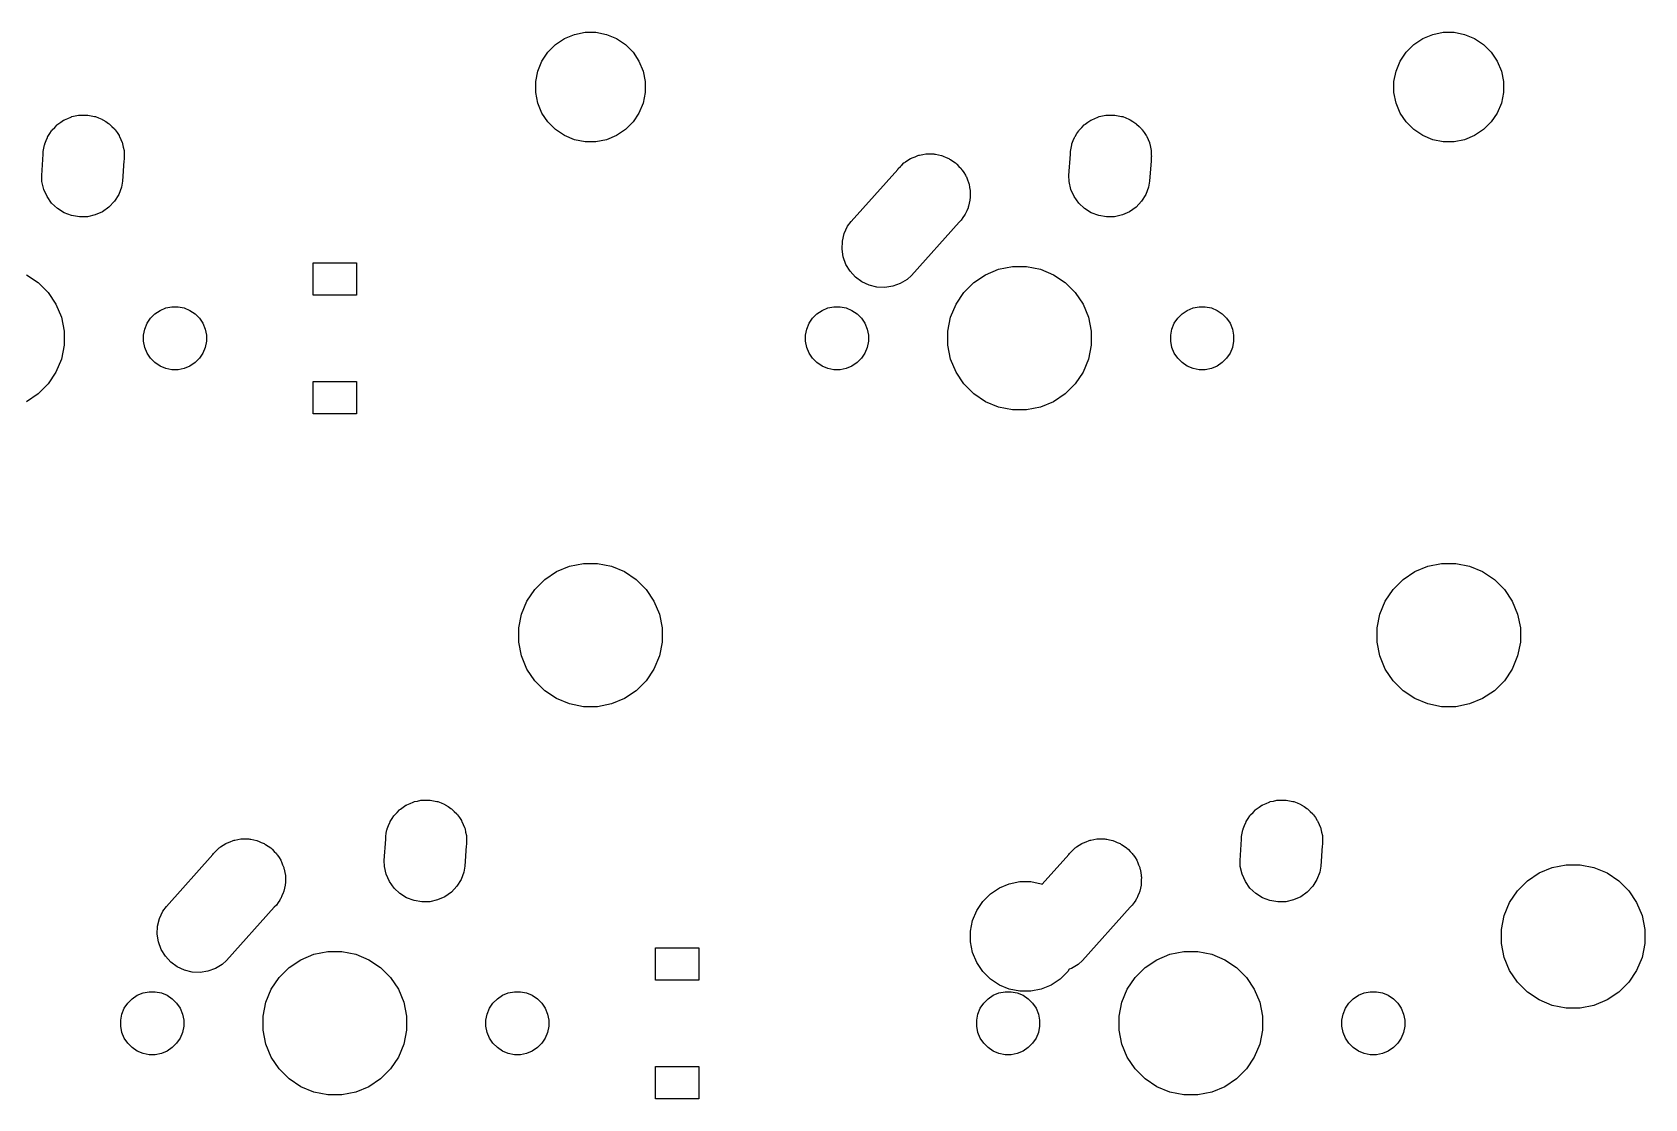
# Model space of a CAD drawing. Extents: x -662 to -203, y -195 to -58.
# Drawn here: x -247.91 to -203.05, y -109.3 to -79.64 of the extents above; entities that cross this region are included whole.
import ezdxf

# ---------------------------------------------------------------- set-up
doc = ezdxf.new("R2010")
doc.units = 0
doc.layers.add('BLACK', color=7, linetype='CONTINUOUS')

msp = doc.modelspace()

# ---------------------------------------------------------------- linework, layer by layer
at = {"layer": 'BLACK', "linetype": 'CONTINUOUS'}
for p, q in [((-233.35, -79.9819), (-233.1, -79.8151)), ((-233.1, -79.8151), (-232.823, -79.7003)), ((-232.823, -79.7003), (-232.528, -79.6417)), ((-232.528, -79.6417), (-232.228, -79.6417)), ((-232.228, -79.6417), (-231.934, -79.7003)), ((-231.934, -79.7003), (-231.656, -79.8151)), ((-231.656, -79.8151), (-231.407, -79.9819)), ((-209.474, -79.9819), (-209.224, -79.8151)), ((-209.224, -79.8151), (-208.947, -79.7003)), ((-208.947, -79.7003), (-208.652, -79.6417)), ((-208.652, -79.6417), (-208.352, -79.6417)), ((-208.352, -79.6417), (-208.058, -79.7003)), ((-208.058, -79.7003), (-207.78, -79.8151)), ((-207.78, -79.8151), (-207.531, -79.9819)), ((-233.729, -80.4438), (-233.562, -80.1942)), ((-233.562, -80.1942), (-233.35, -79.9819)), ((-231.407, -79.9819), (-231.194, -80.1942)), ((-231.194, -80.1942), (-231.028, -80.4438)), ((-209.853, -80.4438), (-209.686, -80.1942)), ((-209.686, -80.1942), (-209.474, -79.9819)), ((-207.531, -79.9819), (-207.318, -80.1942)), ((-207.318, -80.1942), (-207.152, -80.4438)), ((-233.902, -81.0156), (-233.844, -80.7212)), ((-233.844, -80.7212), (-233.729, -80.4438)), ((-231.028, -80.4438), (-230.913, -80.7212)), ((-230.913, -80.7212), (-230.854, -81.0156)), ((-210.026, -81.0156), (-209.968, -80.7212)), ((-209.968, -80.7212), (-209.853, -80.4438)), ((-207.152, -80.4438), (-207.037, -80.7212)), ((-207.037, -80.7212), (-206.978, -81.0156)), ((-233.902, -81.3158), (-233.902, -81.0156)), ((-230.854, -81.0156), (-230.854, -81.3158)), ((-210.026, -81.3158), (-210.026, -81.0156)), ((-206.978, -81.0156), (-206.978, -81.3158)), ((-233.844, -81.6102), (-233.902, -81.3158)), ((-233.729, -81.8876), (-233.844, -81.6102)), ((-230.913, -81.6102), (-231.028, -81.8876)), ((-230.854, -81.3158), (-230.913, -81.6102)), ((-209.968, -81.6102), (-210.026, -81.3158)), ((-209.853, -81.8876), (-209.968, -81.6102)), ((-207.037, -81.6102), (-207.152, -81.8876)), ((-206.978, -81.3158), (-207.037, -81.6102)), ((-247.114, -82.1445), (-247.037, -82.0898)), ((-247.037, -82.0898), (-247.022, -82.083)), ((-247.022, -82.083), (-247.008, -82.0737)), ((-247.008, -82.0737), (-246.921, -82.0376)), ((-246.921, -82.0376), (-246.835, -81.999)), ((-246.835, -81.999), (-246.819, -81.9953)), ((-246.819, -81.9953), (-246.803, -81.9889)), ((-246.803, -81.9889), (-246.711, -81.9705)), ((-246.711, -81.9705), (-246.619, -81.9494)), ((-246.619, -81.9494), (-246.602, -81.9489)), ((-246.602, -81.9489), (-246.586, -81.9457)), ((-246.586, -81.9457), (-246.492, -81.9457)), ((-246.492, -81.9457), (-246.397, -81.9429)), ((-246.397, -81.9429), (-246.381, -81.9457)), ((-246.381, -81.9457), (-246.364, -81.9457)), ((-246.364, -81.9457), (-246.272, -81.9641)), ((-246.272, -81.9641), (-246.179, -81.9798)), ((-246.179, -81.9798), (-246.163, -81.9857)), ((-246.163, -81.9857), (-246.147, -81.9889)), ((-246.147, -81.9889), (-246.06, -82.025)), ((-246.06, -82.025), (-245.972, -82.0585)), ((-245.972, -82.0585), (-245.958, -82.0674)), ((-245.958, -82.0674), (-245.942, -82.0737)), ((-245.942, -82.0737), (-245.864, -82.1261)), ((-233.562, -82.1372), (-233.729, -81.8876)), ((-231.028, -81.8876), (-231.194, -82.1372)), ((-218.539, -82.1445), (-218.462, -82.0898)), ((-218.462, -82.0898), (-218.447, -82.083)), ((-218.447, -82.083), (-218.433, -82.0737)), ((-218.433, -82.0737), (-218.346, -82.0376)), ((-218.346, -82.0376), (-218.26, -81.999)), ((-218.26, -81.999), (-218.244, -81.9953)), ((-218.244, -81.9953), (-218.228, -81.9889)), ((-218.228, -81.9889), (-218.136, -81.9705)), ((-218.136, -81.9705), (-218.044, -81.9494)), ((-218.044, -81.9494), (-218.027, -81.9489)), ((-218.027, -81.9489), (-218.011, -81.9457)), ((-218.011, -81.9457), (-217.917, -81.9457)), ((-217.917, -81.9457), (-217.822, -81.9429)), ((-217.822, -81.9429), (-217.806, -81.9457)), ((-217.806, -81.9457), (-217.789, -81.9457)), ((-217.789, -81.9457), (-217.697, -81.9641)), ((-217.697, -81.9641), (-217.604, -81.9798)), ((-217.604, -81.9798), (-217.588, -81.9857)), ((-217.588, -81.9857), (-217.572, -81.9889)), ((-217.572, -81.9889), (-217.485, -82.025)), ((-217.485, -82.025), (-217.397, -82.0585)), ((-217.397, -82.0585), (-217.383, -82.0674)), ((-217.383, -82.0674), (-217.367, -82.0737)), ((-217.367, -82.0737), (-217.289, -82.1261)), ((-209.686, -82.1372), (-209.853, -81.8876)), ((-207.152, -81.8876), (-207.318, -82.1372)), ((-247.479, -82.5532), (-247.472, -82.5378)), ((-247.472, -82.5378), (-247.42, -82.4594)), ((-247.42, -82.4594), (-247.37, -82.3795)), ((-247.37, -82.3795), (-247.358, -82.3674)), ((-247.358, -82.3674), (-247.349, -82.3536)), ((-247.349, -82.3536), (-247.282, -82.2869)), ((-247.282, -82.2869), (-247.218, -82.2183)), ((-247.218, -82.2183), (-247.204, -82.2086)), ((-247.204, -82.2086), (-247.192, -82.1969)), ((-247.192, -82.1969), (-247.114, -82.1445)), ((-245.864, -82.1261), (-245.784, -82.1762)), ((-245.784, -82.1762), (-245.772, -82.1876)), ((-245.772, -82.1876), (-245.758, -82.1969)), ((-245.758, -82.1969), (-245.691, -82.2635)), ((-245.691, -82.2635), (-245.623, -82.3282)), ((-245.623, -82.3282), (-245.613, -82.3418)), ((-245.613, -82.3418), (-245.601, -82.3536)), ((-245.601, -82.3536), (-245.549, -82.432)), ((-245.549, -82.432), (-245.494, -82.5088)), ((-245.494, -82.5088), (-245.488, -82.524)), ((-245.488, -82.524), (-245.478, -82.5378)), ((-245.478, -82.5378), (-245.442, -82.625)), ((-233.35, -82.3495), (-233.562, -82.1372)), ((-233.1, -82.5163), (-233.35, -82.3495)), ((-232.823, -82.6311), (-233.1, -82.5163)), ((-231.656, -82.5163), (-231.934, -82.6311)), ((-231.407, -82.3495), (-231.656, -82.5163)), ((-231.194, -82.1372), (-231.407, -82.3495)), ((-218.904, -82.5532), (-218.897, -82.5378)), ((-218.897, -82.5378), (-218.845, -82.4594)), ((-218.845, -82.4594), (-218.795, -82.3795)), ((-218.795, -82.3795), (-218.783, -82.3674)), ((-218.783, -82.3674), (-218.774, -82.3536)), ((-218.774, -82.3536), (-218.707, -82.2869)), ((-218.707, -82.2869), (-218.643, -82.2183)), ((-218.643, -82.2183), (-218.629, -82.2086)), ((-218.629, -82.2086), (-218.617, -82.1969)), ((-218.617, -82.1969), (-218.539, -82.1445)), ((-217.289, -82.1261), (-217.209, -82.1762)), ((-217.209, -82.1762), (-217.197, -82.1876)), ((-217.197, -82.1876), (-217.183, -82.1969)), ((-217.183, -82.1969), (-217.116, -82.2635)), ((-217.116, -82.2635), (-217.048, -82.3282)), ((-217.048, -82.3282), (-217.038, -82.3418)), ((-217.038, -82.3418), (-217.026, -82.3536)), ((-217.026, -82.3536), (-216.974, -82.432)), ((-216.974, -82.432), (-216.919, -82.5088)), ((-216.919, -82.5088), (-216.913, -82.524)), ((-216.913, -82.524), (-216.903, -82.5378)), ((-216.903, -82.5378), (-216.867, -82.625)), ((-209.474, -82.3495), (-209.686, -82.1372)), ((-209.224, -82.5163), (-209.474, -82.3495)), ((-208.947, -82.6311), (-209.224, -82.5163)), ((-207.78, -82.5163), (-208.058, -82.6311)), ((-207.531, -82.3495), (-207.78, -82.5163)), ((-207.318, -82.1372), (-207.531, -82.3495)), ((-247.6, -82.9599), (-247.582, -82.8674)), ((-247.6, -83.032), (-247.6, -82.9599)), ((-247.582, -82.8674), (-247.566, -82.7744)), ((-247.566, -82.7744), (-247.56, -82.7589)), ((-247.56, -82.7589), (-247.557, -82.7425)), ((-247.557, -82.7425), (-247.521, -82.6554)), ((-247.521, -82.6554), (-247.487, -82.5673)), ((-247.487, -82.5673), (-247.479, -82.5532)), ((-245.442, -82.625), (-245.404, -82.711)), ((-245.404, -82.711), (-245.4, -82.7272)), ((-245.4, -82.7272), (-245.393, -82.7425)), ((-245.393, -82.7425), (-245.375, -82.8351)), ((-245.375, -82.8351), (-245.354, -82.927)), ((-245.354, -82.927), (-245.353, -82.9436)), ((-245.353, -82.9436), (-245.35, -82.9599)), ((-245.35, -82.9599), (-245.35, -83.0542)), ((-232.528, -82.6897), (-232.823, -82.6311)), ((-232.228, -82.6897), (-232.528, -82.6897)), ((-231.934, -82.6311), (-232.228, -82.6897)), ((-219.025, -82.9599), (-219.007, -82.8674)), ((-219.025, -83.032), (-219.025, -82.9599)), ((-219.007, -82.8674), (-218.991, -82.7744)), ((-218.991, -82.7744), (-218.985, -82.7589)), ((-218.985, -82.7589), (-218.982, -82.7425)), ((-218.982, -82.7425), (-218.946, -82.6554)), ((-218.946, -82.6554), (-218.912, -82.5673)), ((-218.912, -82.5673), (-218.904, -82.5532)), ((-216.867, -82.625), (-216.829, -82.711)), ((-216.829, -82.711), (-216.825, -82.7272)), ((-216.825, -82.7272), (-216.818, -82.7425)), ((-216.818, -82.7425), (-216.8, -82.8351)), ((-216.8, -82.8351), (-216.779, -82.927)), ((-216.779, -82.927), (-216.778, -82.9436)), ((-216.778, -82.9436), (-216.775, -82.9599)), ((-216.775, -82.9599), (-216.775, -83.0542)), ((-208.652, -82.6897), (-208.947, -82.6311)), ((-208.352, -82.6897), (-208.652, -82.6897)), ((-208.058, -82.6311), (-208.352, -82.6897)), ((-247.641, -83.6284), (-247.6, -83.032)), ((-245.358, -83.2197), (-245.397, -83.7832)), ((-245.35, -83.1815), (-245.358, -83.2197)), ((-245.35, -83.0542), (-245.349, -83.093)), ((-245.349, -83.093), (-245.35, -83.1094)), ((-245.35, -83.1094), (-245.35, -83.1815)), ((-223.831, -83.459), (-223.814, -83.4336)), ((-223.814, -83.4336), (-223.757, -83.3767)), ((-223.757, -83.3767), (-223.741, -83.3582)), ((-223.741, -83.3582), (-223.718, -83.3377)), ((-223.718, -83.3377), (-223.657, -83.2769)), ((-223.657, -83.2769), (-223.637, -83.263)), ((-223.637, -83.263), (-223.618, -83.2461)), ((-223.618, -83.2461), (-223.545, -83.2015)), ((-223.545, -83.2015), (-223.473, -83.1537)), ((-223.473, -83.1537), (-223.45, -83.1442)), ((-223.45, -83.1442), (-223.429, -83.1312)), ((-223.429, -83.1312), (-223.348, -83.1019)), ((-223.348, -83.1019), (-223.268, -83.0689)), ((-223.268, -83.0689), (-223.244, -83.0641)), ((-223.244, -83.0641), (-223.22, -83.0555)), ((-223.22, -83.0555), (-223.135, -83.0425)), ((-223.135, -83.0425), (-223.051, -83.0257)), ((-223.051, -83.0257), (-223.026, -83.0257)), ((-223.026, -83.0257), (-223.001, -83.0219)), ((-223.001, -83.0219), (-222.915, -83.0257)), ((-222.915, -83.0257), (-222.829, -83.0257)), ((-222.829, -83.0257), (-222.805, -83.0306)), ((-222.805, -83.0306), (-222.78, -83.0317)), ((-222.78, -83.0317), (-222.696, -83.0522)), ((-222.696, -83.0522), (-222.612, -83.0689)), ((-222.612, -83.0689), (-222.589, -83.0785)), ((-222.589, -83.0785), (-222.565, -83.0844)), ((-222.565, -83.0844), (-222.487, -83.1208)), ((-222.487, -83.1208), (-222.407, -83.1537)), ((-222.407, -83.1537), (-222.387, -83.1676)), ((-222.387, -83.1676), (-222.364, -83.1782)), ((-222.364, -83.1782), (-222.295, -83.2291)), ((-222.295, -83.2291), (-222.223, -83.2769)), ((-222.223, -83.2769), (-222.205, -83.2945)), ((-222.205, -83.2945), (-222.185, -83.3093)), ((-222.185, -83.3093), (-222.127, -83.3728)), ((-222.127, -83.3728), (-222.066, -83.4336)), ((-222.066, -83.4336), (-222.053, -83.4543)), ((-219.066, -83.6284), (-219.025, -83.032)), ((-216.783, -83.2197), (-216.822, -83.7832)), ((-216.775, -83.1815), (-216.783, -83.2197)), ((-216.775, -83.0542), (-216.774, -83.093)), ((-216.774, -83.093), (-216.775, -83.1094)), ((-216.775, -83.1094), (-216.775, -83.1815)), ((-247.637, -83.7944), (-247.641, -83.6284)), ((-247.587, -84.0104), (-247.637, -83.7944)), ((-245.397, -83.7832), (-245.424, -83.947)), ((-225.125, -84.9005), (-223.831, -83.459)), ((-222.053, -83.4543), (-222.036, -83.4728)), ((-222.036, -83.4728), (-221.991, -83.5463)), ((-221.991, -83.5463), (-221.943, -83.6178)), ((-221.943, -83.6178), (-221.934, -83.6409)), ((-221.934, -83.6409), (-221.921, -83.6623)), ((-221.921, -83.6623), (-221.891, -83.7431)), ((-221.891, -83.7431), (-221.858, -83.8225)), ((-221.858, -83.8225), (-221.854, -83.847)), ((-221.854, -83.847), (-221.845, -83.8705)), ((-221.845, -83.8705), (-221.832, -83.9556)), ((-219.062, -83.7944), (-219.066, -83.6284)), ((-219.012, -84.0104), (-219.062, -83.7944)), ((-216.822, -83.7832), (-216.849, -83.947)), ((-247.496, -84.2126), (-247.587, -84.0104)), ((-247.368, -84.3932), (-247.496, -84.2126)), ((-245.503, -84.1541), (-245.621, -84.3419)), ((-245.424, -83.947), (-245.503, -84.1541)), ((-221.821, -84.311), (-221.842, -84.3945)), ((-221.832, -83.9556), (-221.815, -84.0399)), ((-221.82, -84.286), (-221.821, -84.311)), ((-221.815, -84.2615), (-221.82, -84.286)), ((-221.815, -84.0399), (-221.815, -84.0649)), ((-221.815, -84.0649), (-221.811, -84.0896)), ((-221.811, -84.0896), (-221.815, -84.1755)), ((-221.815, -84.1755), (-221.815, -84.2615)), ((-218.921, -84.2126), (-219.012, -84.0104)), ((-218.793, -84.3932), (-218.921, -84.2126)), ((-216.928, -84.1541), (-217.046, -84.3419)), ((-216.849, -83.947), (-216.928, -84.1541)), ((-247.206, -84.5452), (-247.368, -84.3932)), ((-247.019, -84.6629), (-247.206, -84.5452)), ((-246.812, -84.7416), (-247.019, -84.6629)), ((-246.593, -84.7785), (-246.812, -84.7416)), ((-246.372, -84.772), (-246.593, -84.7785)), ((-246.156, -84.7224), (-246.372, -84.772)), ((-245.953, -84.6316), (-246.156, -84.7224)), ((-245.773, -84.5031), (-245.953, -84.6316)), ((-245.621, -84.3419), (-245.773, -84.5031)), ((-221.968, -84.727), (-222.019, -84.7964)), ((-221.957, -84.7043), (-221.968, -84.727)), ((-221.943, -84.6836), (-221.957, -84.7043)), ((-221.91, -84.6042), (-221.943, -84.6836)), ((-221.874, -84.5262), (-221.91, -84.6042)), ((-221.868, -84.5019), (-221.874, -84.5262)), ((-221.858, -84.4788), (-221.868, -84.5019)), ((-221.842, -84.3945), (-221.858, -84.4788)), ((-218.631, -84.5452), (-218.793, -84.3932)), ((-218.444, -84.6629), (-218.631, -84.5452)), ((-218.237, -84.7416), (-218.444, -84.6629)), ((-218.018, -84.7785), (-218.237, -84.7416)), ((-217.797, -84.772), (-218.018, -84.7785)), ((-217.581, -84.7224), (-217.797, -84.772)), ((-217.378, -84.6316), (-217.581, -84.7224)), ((-217.198, -84.5031), (-217.378, -84.6316)), ((-217.046, -84.3419), (-217.198, -84.5031)), ((-225.317, -85.2352), (-225.223, -85.0344)), ((-225.223, -85.0344), (-225.125, -84.9005)), ((-222.123, -84.9246), (-223.45, -86.4032)), ((-222.066, -84.8678), (-222.123, -84.9246)), ((-222.019, -84.7964), (-222.066, -84.8678)), ((-225.379, -85.6718), (-225.369, -85.4504)), ((-225.345, -85.8909), (-225.379, -85.6718)), ((-225.369, -85.4504), (-225.317, -85.2352)), ((-240.09, -86.9507), (-240.09, -86.0507)), ((-240.09, -86.0507), (-238.89, -86.0507)), ((-238.89, -86.0507), (-238.89, -86.9507)), ((-225.27, -86.0991), (-225.345, -85.8909)), ((-225.155, -86.2886), (-225.27, -86.0991)), ((-248.071, -86.3837), (-247.744, -86.6019)), ((-225.005, -86.4521), (-225.155, -86.2886)), ((-224.827, -86.5832), (-225.005, -86.4521)), ((-223.572, -86.5153), (-223.762, -86.6302)), ((-223.45, -86.4032), (-223.572, -86.5153)), ((-221.711, -86.6019), (-221.385, -86.3837)), ((-221.385, -86.3837), (-221.022, -86.2334)), ((-221.022, -86.2334), (-220.637, -86.1568)), ((-220.637, -86.1568), (-220.244, -86.1568)), ((-220.244, -86.1568), (-219.859, -86.2334)), ((-219.859, -86.2334), (-219.496, -86.3837)), ((-219.496, -86.3837), (-219.169, -86.6019)), ((-247.744, -86.6019), (-247.466, -86.8797)), ((-247.466, -86.8797), (-247.248, -87.2062)), ((-238.89, -86.9507), (-240.09, -86.9507)), ((-224.626, -86.677), (-224.827, -86.5832)), ((-224.411, -86.7297), (-224.626, -86.677)), ((-224.189, -86.7395), (-224.411, -86.7297)), ((-223.97, -86.7059), (-224.189, -86.7395)), ((-223.762, -86.6302), (-223.97, -86.7059)), ((-222.207, -87.2062), (-221.989, -86.8797)), ((-221.989, -86.8797), (-221.711, -86.6019)), ((-219.169, -86.6019), (-218.891, -86.8797)), ((-218.891, -86.8797), (-218.673, -87.2062)), ((-247.248, -87.2062), (-247.098, -87.5691)), ((-244.615, -87.5929), (-244.493, -87.471)), ((-244.493, -87.471), (-244.35, -87.3753)), ((-244.35, -87.3753), (-244.19, -87.3093)), ((-244.19, -87.3093), (-244.021, -87.2757)), ((-244.021, -87.2757), (-243.849, -87.2757)), ((-243.849, -87.2757), (-243.68, -87.3093)), ((-243.68, -87.3093), (-243.521, -87.3753)), ((-243.521, -87.3753), (-243.377, -87.471)), ((-243.377, -87.471), (-243.256, -87.5929)), ((-226.2, -87.5929), (-226.078, -87.471)), ((-226.078, -87.471), (-225.935, -87.3753)), ((-225.935, -87.3753), (-225.775, -87.3093)), ((-225.775, -87.3093), (-225.606, -87.2757)), ((-225.606, -87.2757), (-225.434, -87.2757)), ((-225.434, -87.2757), (-225.265, -87.3093)), ((-225.265, -87.3093), (-225.106, -87.3753)), ((-225.106, -87.3753), (-224.962, -87.471)), ((-224.962, -87.471), (-224.841, -87.5929)), ((-222.358, -87.5691), (-222.207, -87.2062)), ((-218.673, -87.2062), (-218.523, -87.5691)), ((-216.04, -87.5929), (-215.918, -87.471)), ((-215.918, -87.471), (-215.775, -87.3753)), ((-215.775, -87.3753), (-215.615, -87.3093)), ((-215.615, -87.3093), (-215.446, -87.2757)), ((-215.446, -87.2757), (-215.274, -87.2757)), ((-215.274, -87.2757), (-215.105, -87.3093)), ((-215.105, -87.3093), (-214.946, -87.3753)), ((-214.946, -87.3753), (-214.802, -87.471)), ((-214.802, -87.471), (-214.681, -87.5929)), ((-247.098, -87.5691), (-247.021, -87.9543)), ((-244.81, -88.0645), (-244.777, -87.8955)), ((-244.777, -87.8955), (-244.711, -87.7362)), ((-244.711, -87.7362), (-244.615, -87.5929)), ((-243.256, -87.5929), (-243.16, -87.7362)), ((-243.16, -87.7362), (-243.094, -87.8955)), ((-243.094, -87.8955), (-243.06, -88.0645)), ((-226.395, -88.0645), (-226.362, -87.8955)), ((-226.362, -87.8955), (-226.296, -87.7362)), ((-226.296, -87.7362), (-226.2, -87.5929)), ((-224.841, -87.5929), (-224.745, -87.7362)), ((-224.745, -87.7362), (-224.679, -87.8955)), ((-224.679, -87.8955), (-224.645, -88.0645)), ((-222.434, -87.9543), (-222.358, -87.5691)), ((-218.523, -87.5691), (-218.446, -87.9543)), ((-216.235, -88.0645), (-216.202, -87.8955)), ((-216.202, -87.8955), (-216.136, -87.7362)), ((-216.136, -87.7362), (-216.04, -87.5929)), ((-214.681, -87.5929), (-214.585, -87.7362)), ((-214.585, -87.7362), (-214.519, -87.8955)), ((-214.519, -87.8955), (-214.485, -88.0645)), ((-247.021, -88.3471), (-247.098, -88.7323)), ((-247.021, -87.9543), (-247.021, -88.3471)), ((-244.81, -88.2369), (-244.81, -88.0645)), ((-244.777, -88.4059), (-244.81, -88.2369)), ((-243.06, -88.2369), (-243.094, -88.4059)), ((-243.06, -88.0645), (-243.06, -88.2369)), ((-226.395, -88.2369), (-226.395, -88.0645)), ((-226.362, -88.4059), (-226.395, -88.2369)), ((-224.645, -88.2369), (-224.679, -88.4059)), ((-224.645, -88.0645), (-224.645, -88.2369)), ((-222.434, -88.3471), (-222.434, -87.9543)), ((-222.358, -88.7323), (-222.434, -88.3471)), ((-218.446, -88.3471), (-218.523, -88.7323)), ((-218.446, -87.9543), (-218.446, -88.3471)), ((-216.235, -88.2369), (-216.235, -88.0645)), ((-216.202, -88.4059), (-216.235, -88.2369)), ((-214.485, -88.2369), (-214.519, -88.4059)), ((-214.485, -88.0645), (-214.485, -88.2369)), ((-247.098, -88.7323), (-247.248, -89.0952)), ((-244.711, -88.5652), (-244.777, -88.4059)), ((-244.615, -88.7085), (-244.711, -88.5652)), ((-244.493, -88.8304), (-244.615, -88.7085)), ((-243.256, -88.7085), (-243.377, -88.8304)), ((-243.16, -88.5652), (-243.256, -88.7085)), ((-243.094, -88.4059), (-243.16, -88.5652)), ((-226.296, -88.5652), (-226.362, -88.4059)), ((-226.2, -88.7085), (-226.296, -88.5652)), ((-226.078, -88.8304), (-226.2, -88.7085)), ((-224.841, -88.7085), (-224.962, -88.8304)), ((-224.745, -88.5652), (-224.841, -88.7085)), ((-224.679, -88.4059), (-224.745, -88.5652)), ((-222.207, -89.0952), (-222.358, -88.7323)), ((-218.523, -88.7323), (-218.673, -89.0952)), ((-216.136, -88.5652), (-216.202, -88.4059)), ((-216.04, -88.7085), (-216.136, -88.5652)), ((-215.918, -88.8304), (-216.04, -88.7085)), ((-214.681, -88.7085), (-214.802, -88.8304)), ((-214.585, -88.5652), (-214.681, -88.7085)), ((-214.519, -88.4059), (-214.585, -88.5652)), ((-247.248, -89.0952), (-247.466, -89.4217)), ((-244.35, -88.9261), (-244.493, -88.8304)), ((-244.19, -88.9921), (-244.35, -88.9261)), ((-244.021, -89.0257), (-244.19, -88.9921)), ((-243.849, -89.0257), (-244.021, -89.0257)), ((-243.68, -88.9921), (-243.849, -89.0257)), ((-243.521, -88.9261), (-243.68, -88.9921)), ((-243.377, -88.8304), (-243.521, -88.9261)), ((-225.935, -88.9261), (-226.078, -88.8304)), ((-225.775, -88.9921), (-225.935, -88.9261)), ((-225.606, -89.0257), (-225.775, -88.9921)), ((-225.434, -89.0257), (-225.606, -89.0257)), ((-225.265, -88.9921), (-225.434, -89.0257)), ((-225.106, -88.9261), (-225.265, -88.9921)), ((-224.962, -88.8304), (-225.106, -88.9261)), ((-221.989, -89.4217), (-222.207, -89.0952)), ((-218.673, -89.0952), (-218.891, -89.4217)), ((-215.775, -88.9261), (-215.918, -88.8304)), ((-215.615, -88.9921), (-215.775, -88.9261)), ((-215.446, -89.0257), (-215.615, -88.9921)), ((-215.274, -89.0257), (-215.446, -89.0257)), ((-215.105, -88.9921), (-215.274, -89.0257)), ((-214.946, -88.9261), (-215.105, -88.9921)), ((-214.802, -88.8304), (-214.946, -88.9261)), ((-247.744, -89.6995), (-248.071, -89.9177)), ((-247.466, -89.4217), (-247.744, -89.6995)), ((-240.09, -90.2507), (-240.09, -89.3507)), ((-240.09, -89.3507), (-238.89, -89.3507)), ((-238.89, -89.3507), (-238.89, -90.2507)), ((-221.711, -89.6995), (-221.989, -89.4217)), ((-221.385, -89.9177), (-221.711, -89.6995)), ((-219.169, -89.6995), (-219.496, -89.9177)), ((-218.891, -89.4217), (-219.169, -89.6995)), ((-221.022, -90.068), (-221.385, -89.9177)), ((-220.637, -90.1446), (-221.022, -90.068)), ((-220.244, -90.1446), (-220.637, -90.1446)), ((-219.859, -90.068), (-220.244, -90.1446)), ((-219.496, -89.9177), (-219.859, -90.068)), ((-238.89, -90.2507), (-240.09, -90.2507)), ((-233.649, -94.8569), (-233.323, -94.6387)), ((-233.323, -94.6387), (-232.96, -94.4884)), ((-232.96, -94.4884), (-232.575, -94.4118)), ((-232.575, -94.4118), (-232.182, -94.4118)), ((-232.182, -94.4118), (-231.797, -94.4884)), ((-231.797, -94.4884), (-231.434, -94.6387)), ((-231.434, -94.6387), (-231.107, -94.8569)), ((-209.773, -94.8569), (-209.447, -94.6387)), ((-209.447, -94.6387), (-209.084, -94.4884)), ((-209.084, -94.4884), (-208.699, -94.4118)), ((-208.699, -94.4118), (-208.306, -94.4118)), ((-208.306, -94.4118), (-207.921, -94.4884)), ((-207.921, -94.4884), (-207.558, -94.6387)), ((-207.558, -94.6387), (-207.231, -94.8569)), ((-233.927, -95.1347), (-233.649, -94.8569)), ((-231.107, -94.8569), (-230.829, -95.1347)), ((-210.051, -95.1347), (-209.773, -94.8569)), ((-207.231, -94.8569), (-206.953, -95.1347)), ((-234.296, -95.8241), (-234.145, -95.4612)), ((-234.145, -95.4612), (-233.927, -95.1347)), ((-230.829, -95.1347), (-230.611, -95.4612)), ((-230.611, -95.4612), (-230.461, -95.8241)), ((-210.42, -95.8241), (-210.269, -95.4612)), ((-210.269, -95.4612), (-210.051, -95.1347)), ((-206.953, -95.1347), (-206.735, -95.4612)), ((-206.735, -95.4612), (-206.585, -95.8241)), ((-234.372, -96.2093), (-234.296, -95.8241)), ((-230.461, -95.8241), (-230.384, -96.2093)), ((-210.496, -96.2093), (-210.42, -95.8241)), ((-206.585, -95.8241), (-206.508, -96.2093)), ((-234.372, -96.6021), (-234.372, -96.2093)), ((-230.384, -96.2093), (-230.384, -96.6021)), ((-210.496, -96.6021), (-210.496, -96.2093)), ((-206.508, -96.2093), (-206.508, -96.6021)), ((-234.296, -96.9873), (-234.372, -96.6021)), ((-230.384, -96.6021), (-230.461, -96.9873)), ((-210.42, -96.9873), (-210.496, -96.6021)), ((-206.508, -96.6021), (-206.585, -96.9873)), ((-234.145, -97.3502), (-234.296, -96.9873)), ((-230.461, -96.9873), (-230.611, -97.3502)), ((-210.269, -97.3502), (-210.42, -96.9873)), ((-206.585, -96.9873), (-206.735, -97.3502)), ((-233.927, -97.6767), (-234.145, -97.3502)), ((-233.649, -97.9545), (-233.927, -97.6767)), ((-230.829, -97.6767), (-231.107, -97.9545)), ((-230.611, -97.3502), (-230.829, -97.6767)), ((-210.051, -97.6767), (-210.269, -97.3502)), ((-209.773, -97.9545), (-210.051, -97.6767)), ((-206.953, -97.6767), (-207.231, -97.9545)), ((-206.735, -97.3502), (-206.953, -97.6767)), ((-233.323, -98.1727), (-233.649, -97.9545)), ((-232.96, -98.323), (-233.323, -98.1727)), ((-231.434, -98.1727), (-231.797, -98.323)), ((-231.107, -97.9545), (-231.434, -98.1727)), ((-209.447, -98.1727), (-209.773, -97.9545)), ((-209.084, -98.323), (-209.447, -98.1727)), ((-207.558, -98.1727), (-207.921, -98.323)), ((-207.231, -97.9545), (-207.558, -98.1727)), ((-232.575, -98.3996), (-232.96, -98.323)), ((-232.182, -98.3996), (-232.575, -98.3996)), ((-231.797, -98.323), (-232.182, -98.3996)), ((-208.699, -98.3996), (-209.084, -98.323)), ((-208.306, -98.3996), (-208.699, -98.3996)), ((-207.921, -98.323), (-208.306, -98.3996)), ((-237.824, -101.404), (-237.757, -101.337)), ((-237.757, -101.337), (-237.693, -101.268)), ((-237.693, -101.268), (-237.679, -101.259)), ((-237.679, -101.259), (-237.667, -101.247)), ((-237.667, -101.247), (-237.589, -101.194)), ((-237.589, -101.194), (-237.512, -101.14)), ((-237.512, -101.14), (-237.497, -101.133)), ((-237.497, -101.133), (-237.483, -101.124)), ((-237.483, -101.124), (-237.396, -101.088)), ((-237.396, -101.088), (-237.31, -101.049)), ((-237.31, -101.049), (-237.294, -101.045)), ((-237.294, -101.045), (-237.278, -101.039)), ((-237.278, -101.039), (-237.186, -101.021)), ((-237.186, -101.021), (-237.094, -100.999)), ((-237.094, -100.999), (-237.077, -100.999)), ((-237.077, -100.999), (-237.061, -100.996)), ((-237.061, -100.996), (-236.967, -100.996)), ((-236.967, -100.996), (-236.872, -100.993)), ((-236.872, -100.993), (-236.856, -100.996)), ((-236.856, -100.996), (-236.839, -100.996)), ((-236.839, -100.996), (-236.747, -101.014)), ((-236.747, -101.014), (-236.654, -101.03)), ((-236.654, -101.03), (-236.638, -101.036)), ((-236.638, -101.036), (-236.622, -101.039)), ((-236.622, -101.039), (-236.535, -101.075)), ((-236.535, -101.075), (-236.447, -101.109)), ((-236.447, -101.109), (-236.433, -101.117)), ((-236.433, -101.117), (-236.417, -101.124)), ((-236.417, -101.124), (-236.339, -101.176)), ((-236.339, -101.176), (-236.259, -101.226)), ((-236.259, -101.226), (-236.247, -101.238)), ((-236.247, -101.238), (-236.233, -101.247)), ((-236.233, -101.247), (-236.166, -101.314)), ((-236.166, -101.314), (-236.098, -101.378)), ((-236.098, -101.378), (-236.088, -101.392)), ((-214.012, -101.404), (-213.945, -101.337)), ((-213.945, -101.337), (-213.88, -101.268)), ((-213.88, -101.268), (-213.867, -101.259)), ((-213.867, -101.259), (-213.855, -101.247)), ((-213.855, -101.247), (-213.776, -101.194)), ((-213.776, -101.194), (-213.7, -101.14)), ((-213.7, -101.14), (-213.684, -101.133)), ((-213.684, -101.133), (-213.671, -101.124)), ((-213.671, -101.124), (-213.583, -101.088)), ((-213.583, -101.088), (-213.497, -101.049)), ((-213.497, -101.049), (-213.481, -101.045)), ((-213.481, -101.045), (-213.466, -101.039)), ((-213.466, -101.039), (-213.373, -101.021)), ((-213.373, -101.021), (-213.281, -100.999)), ((-213.281, -100.999), (-213.265, -100.999)), ((-213.265, -100.999), (-213.249, -100.996)), ((-213.249, -100.996), (-213.154, -100.996)), ((-213.154, -100.996), (-213.06, -100.993)), ((-213.06, -100.993), (-213.044, -100.996)), ((-213.044, -100.996), (-213.027, -100.996)), ((-213.027, -100.996), (-212.934, -101.014)), ((-212.934, -101.014), (-212.841, -101.03)), ((-212.841, -101.03), (-212.826, -101.036)), ((-212.826, -101.036), (-212.81, -101.039)), ((-212.81, -101.039), (-212.722, -101.075)), ((-212.722, -101.075), (-212.634, -101.109)), ((-212.634, -101.109), (-212.62, -101.117)), ((-212.62, -101.117), (-212.605, -101.124)), ((-212.605, -101.124), (-212.526, -101.176)), ((-212.526, -101.176), (-212.447, -101.226)), ((-212.447, -101.226), (-212.434, -101.238)), ((-212.434, -101.238), (-212.421, -101.247)), ((-212.421, -101.247), (-212.354, -101.314)), ((-212.354, -101.314), (-212.285, -101.378)), ((-212.285, -101.378), (-212.276, -101.392)), ((-238.057, -101.917), (-238.041, -101.824)), ((-238.041, -101.824), (-238.035, -101.809)), ((-238.035, -101.809), (-238.032, -101.793)), ((-238.032, -101.793), (-237.996, -101.705)), ((-237.996, -101.705), (-237.962, -101.617)), ((-237.962, -101.617), (-237.954, -101.603)), ((-237.954, -101.603), (-237.947, -101.588)), ((-237.947, -101.588), (-237.895, -101.509)), ((-237.895, -101.509), (-237.845, -101.429)), ((-237.845, -101.429), (-237.833, -101.417)), ((-237.833, -101.417), (-237.824, -101.404)), ((-236.088, -101.392), (-236.076, -101.404)), ((-236.076, -101.404), (-236.024, -101.482)), ((-236.024, -101.482), (-235.969, -101.559)), ((-235.969, -101.559), (-235.963, -101.574)), ((-235.963, -101.574), (-235.953, -101.588)), ((-235.953, -101.588), (-235.917, -101.675)), ((-235.917, -101.675), (-235.879, -101.761)), ((-235.879, -101.761), (-235.875, -101.777)), ((-235.875, -101.777), (-235.868, -101.793)), ((-235.868, -101.793), (-235.85, -101.885)), ((-214.244, -101.917), (-214.229, -101.824)), ((-214.229, -101.824), (-214.223, -101.809)), ((-214.223, -101.809), (-214.22, -101.793)), ((-214.22, -101.793), (-214.183, -101.705)), ((-214.183, -101.705), (-214.15, -101.617)), ((-214.15, -101.617), (-214.141, -101.603)), ((-214.141, -101.603), (-214.135, -101.588)), ((-214.135, -101.588), (-214.082, -101.509)), ((-214.082, -101.509), (-214.032, -101.429)), ((-214.032, -101.429), (-214.021, -101.417)), ((-214.021, -101.417), (-214.012, -101.404)), ((-212.276, -101.392), (-212.264, -101.404)), ((-212.264, -101.404), (-212.212, -101.482)), ((-212.212, -101.482), (-212.157, -101.559)), ((-212.157, -101.559), (-212.15, -101.574)), ((-212.15, -101.574), (-212.141, -101.588)), ((-212.141, -101.588), (-212.105, -101.675)), ((-212.105, -101.675), (-212.066, -101.761)), ((-212.066, -101.761), (-212.062, -101.777)), ((-212.062, -101.777), (-212.056, -101.793)), ((-212.056, -101.793), (-212.038, -101.885)), ((-242.668, -102.296), (-242.595, -102.252)), ((-242.595, -102.252), (-242.523, -102.204)), ((-242.523, -102.204), (-242.5, -102.194)), ((-242.5, -102.194), (-242.479, -102.181)), ((-242.479, -102.181), (-242.398, -102.152)), ((-242.398, -102.152), (-242.318, -102.119)), ((-242.318, -102.119), (-242.294, -102.114)), ((-242.294, -102.114), (-242.27, -102.106)), ((-242.27, -102.106), (-242.185, -102.092)), ((-242.185, -102.092), (-242.101, -102.076)), ((-242.101, -102.076), (-242.076, -102.076)), ((-242.076, -102.076), (-242.051, -102.072)), ((-242.051, -102.072), (-241.965, -102.076)), ((-241.965, -102.076), (-241.879, -102.076)), ((-241.879, -102.076), (-241.855, -102.081)), ((-241.855, -102.081), (-241.83, -102.082)), ((-241.83, -102.082), (-241.746, -102.102)), ((-241.746, -102.102), (-241.662, -102.119)), ((-241.662, -102.119), (-241.639, -102.128)), ((-241.639, -102.128), (-241.615, -102.134)), ((-241.615, -102.134), (-241.537, -102.171)), ((-241.537, -102.171), (-241.457, -102.204)), ((-241.457, -102.204), (-241.437, -102.218)), ((-241.437, -102.218), (-241.414, -102.228)), ((-241.414, -102.228), (-241.345, -102.279)), ((-241.345, -102.279), (-241.273, -102.327)), ((-238.116, -102.678), (-238.075, -102.082)), ((-238.075, -102.01), (-238.057, -101.917)), ((-238.075, -102.082), (-238.075, -102.01)), ((-235.833, -102.27), (-235.872, -102.833)), ((-235.85, -101.885), (-235.829, -101.977)), ((-235.825, -102.232), (-235.833, -102.27)), ((-235.829, -101.977), (-235.828, -101.994)), ((-235.828, -101.994), (-235.825, -102.01)), ((-235.825, -102.01), (-235.825, -102.104)), ((-235.825, -102.104), (-235.824, -102.143)), ((-235.824, -102.143), (-235.825, -102.159)), ((-235.825, -102.159), (-235.825, -102.232)), ((-218.856, -102.296), (-218.782, -102.252)), ((-218.782, -102.252), (-218.711, -102.204)), ((-218.711, -102.204), (-218.688, -102.194)), ((-218.688, -102.194), (-218.666, -102.181)), ((-218.666, -102.181), (-218.585, -102.152)), ((-218.585, -102.152), (-218.506, -102.119)), ((-218.506, -102.119), (-218.481, -102.114)), ((-218.481, -102.114), (-218.458, -102.106)), ((-218.458, -102.106), (-218.373, -102.092)), ((-218.373, -102.092), (-218.289, -102.076)), ((-218.289, -102.076), (-218.264, -102.076)), ((-218.264, -102.076), (-218.239, -102.072)), ((-218.239, -102.072), (-218.153, -102.076)), ((-218.153, -102.076), (-218.067, -102.076)), ((-218.067, -102.076), (-218.042, -102.081)), ((-218.042, -102.081), (-218.017, -102.082)), ((-218.017, -102.082), (-217.934, -102.102)), ((-217.934, -102.102), (-217.85, -102.119)), ((-217.85, -102.119), (-217.827, -102.128)), ((-217.827, -102.128), (-217.802, -102.134)), ((-217.802, -102.134), (-217.724, -102.171)), ((-217.724, -102.171), (-217.645, -102.204)), ((-217.645, -102.204), (-217.624, -102.218)), ((-217.624, -102.218), (-217.601, -102.228)), ((-217.601, -102.228), (-217.532, -102.279)), ((-217.532, -102.279), (-217.461, -102.327)), ((-214.304, -102.678), (-214.263, -102.082)), ((-214.263, -102.01), (-214.244, -101.917)), ((-214.263, -102.082), (-214.263, -102.01)), ((-212.02, -102.27), (-212.059, -102.833)), ((-212.038, -101.885), (-212.016, -101.977)), ((-212.013, -102.232), (-212.02, -102.27)), ((-212.016, -101.977), (-212.016, -101.994)), ((-212.016, -101.994), (-212.013, -102.01)), ((-212.013, -102.01), (-212.013, -102.104)), ((-212.013, -102.104), (-212.012, -102.143)), ((-212.012, -102.143), (-212.013, -102.159)), ((-212.013, -102.159), (-212.013, -102.232)), ((-244.175, -103.951), (-242.881, -102.509)), ((-242.881, -102.509), (-242.864, -102.484)), ((-242.864, -102.484), (-242.807, -102.427)), ((-242.807, -102.427), (-242.791, -102.408)), ((-242.791, -102.408), (-242.768, -102.388)), ((-242.768, -102.388), (-242.707, -102.327)), ((-242.707, -102.327), (-242.687, -102.313)), ((-242.687, -102.313), (-242.668, -102.296)), ((-241.273, -102.327), (-241.255, -102.345)), ((-241.255, -102.345), (-241.235, -102.359)), ((-241.235, -102.359), (-241.177, -102.423)), ((-241.177, -102.423), (-241.116, -102.484)), ((-241.116, -102.484), (-241.103, -102.504)), ((-241.103, -102.504), (-241.086, -102.523)), ((-241.086, -102.523), (-241.041, -102.596)), ((-241.041, -102.596), (-240.993, -102.668)), ((-240.993, -102.668), (-240.984, -102.691)), ((-240.984, -102.691), (-240.971, -102.712)), ((-240.971, -102.712), (-240.941, -102.793)), ((-238.112, -102.844), (-238.116, -102.678)), ((-219.809, -103.334), (-219.069, -102.509)), ((-219.069, -102.509), (-219.052, -102.484)), ((-219.052, -102.484), (-218.995, -102.427)), ((-218.995, -102.427), (-218.978, -102.408)), ((-218.978, -102.408), (-218.956, -102.388)), ((-218.956, -102.388), (-218.895, -102.327)), ((-218.895, -102.327), (-218.874, -102.313)), ((-218.874, -102.313), (-218.856, -102.296)), ((-217.461, -102.327), (-217.443, -102.345)), ((-217.443, -102.345), (-217.423, -102.359)), ((-217.423, -102.359), (-217.365, -102.423)), ((-217.365, -102.423), (-217.304, -102.484)), ((-217.304, -102.484), (-217.29, -102.504)), ((-217.29, -102.504), (-217.273, -102.523)), ((-217.273, -102.523), (-217.229, -102.596)), ((-217.229, -102.596), (-217.181, -102.668)), ((-217.181, -102.668), (-217.171, -102.691)), ((-217.171, -102.691), (-217.158, -102.712)), ((-217.158, -102.712), (-217.129, -102.793)), ((-214.299, -102.844), (-214.304, -102.678)), ((-240.941, -102.793), (-240.908, -102.873)), ((-240.908, -102.873), (-240.904, -102.897)), ((-240.904, -102.897), (-240.895, -102.921)), ((-240.895, -102.921), (-240.882, -103.006)), ((-240.882, -103.006), (-240.865, -103.09)), ((-240.865, -103.09), (-240.865, -103.115)), ((-240.865, -103.115), (-240.861, -103.14)), ((-240.861, -103.14), (-240.865, -103.226)), ((-238.062, -103.06), (-238.112, -102.844)), ((-237.971, -103.263), (-238.062, -103.06)), ((-235.899, -102.997), (-235.978, -103.204)), ((-235.872, -102.833), (-235.899, -102.997)), ((-217.129, -102.793), (-217.096, -102.873)), ((-217.096, -102.873), (-217.091, -102.897)), ((-217.091, -102.897), (-217.083, -102.921)), ((-217.083, -102.921), (-217.07, -103.006)), ((-217.07, -103.006), (-217.053, -103.09)), ((-217.053, -103.09), (-217.053, -103.115)), ((-217.053, -103.115), (-217.049, -103.14)), ((-217.049, -103.14), (-217.053, -103.226)), ((-214.249, -103.06), (-214.299, -102.844)), ((-214.159, -103.263), (-214.249, -103.06)), ((-212.087, -102.997), (-212.166, -103.204)), ((-212.059, -102.833), (-212.087, -102.997)), ((-206.313, -103.239), (-205.986, -103.021)), ((-205.986, -103.021), (-205.623, -102.87)), ((-205.623, -102.87), (-205.238, -102.794)), ((-205.238, -102.794), (-204.845, -102.794)), ((-204.845, -102.794), (-204.46, -102.87)), ((-204.46, -102.87), (-204.097, -103.021)), ((-204.097, -103.021), (-203.77, -103.239)), ((-240.924, -103.576), (-240.96, -103.654)), ((-240.918, -103.552), (-240.924, -103.576)), ((-240.908, -103.529), (-240.918, -103.552)), ((-240.892, -103.445), (-240.908, -103.529)), ((-240.871, -103.361), (-240.892, -103.445)), ((-240.87, -103.336), (-240.871, -103.361)), ((-240.865, -103.312), (-240.87, -103.336)), ((-240.865, -103.226), (-240.865, -103.312)), ((-237.843, -103.443), (-237.971, -103.263)), ((-237.681, -103.595), (-237.843, -103.443)), ((-237.494, -103.713), (-237.681, -103.595)), ((-236.248, -103.553), (-236.428, -103.682)), ((-236.096, -103.392), (-236.248, -103.553)), ((-235.978, -103.204), (-236.096, -103.392)), ((-221.465, -103.816), (-221.253, -103.604)), ((-221.253, -103.604), (-221.003, -103.437)), ((-221.003, -103.437), (-220.726, -103.322)), ((-220.726, -103.322), (-220.432, -103.264)), ((-220.432, -103.264), (-220.131, -103.264)), ((-220.131, -103.264), (-219.837, -103.322)), ((-219.837, -103.322), (-219.809, -103.334)), ((-217.111, -103.576), (-217.148, -103.654)), ((-217.106, -103.552), (-217.111, -103.576)), ((-217.096, -103.529), (-217.106, -103.552)), ((-217.079, -103.445), (-217.096, -103.529)), ((-217.059, -103.361), (-217.079, -103.445)), ((-217.058, -103.336), (-217.059, -103.361)), ((-217.053, -103.312), (-217.058, -103.336)), ((-217.053, -103.226), (-217.053, -103.312)), ((-214.03, -103.443), (-214.159, -103.263)), ((-213.869, -103.595), (-214.03, -103.443)), ((-213.681, -103.713), (-213.869, -103.595)), ((-212.435, -103.553), (-212.616, -103.682)), ((-212.283, -103.392), (-212.435, -103.553)), ((-212.166, -103.204), (-212.283, -103.392)), ((-206.808, -103.843), (-206.59, -103.517)), ((-206.59, -103.517), (-206.313, -103.239)), ((-203.77, -103.239), (-203.493, -103.517)), ((-203.493, -103.517), (-203.275, -103.843)), ((-244.273, -104.084), (-244.175, -103.951)), ((-241.173, -103.975), (-242.5, -105.453)), ((-241.116, -103.918), (-241.173, -103.975)), ((-241.069, -103.846), (-241.116, -103.918)), ((-241.018, -103.777), (-241.069, -103.846)), ((-241.007, -103.754), (-241.018, -103.777)), ((-240.993, -103.734), (-241.007, -103.754)), ((-240.96, -103.654), (-240.993, -103.734)), ((-237.287, -103.792), (-237.494, -103.713)), ((-237.068, -103.828), (-237.287, -103.792)), ((-236.847, -103.822), (-237.068, -103.828)), ((-236.631, -103.772), (-236.847, -103.822)), ((-236.428, -103.682), (-236.631, -103.772)), ((-221.747, -104.343), (-221.632, -104.066)), ((-221.632, -104.066), (-221.465, -103.816)), ((-217.361, -103.975), (-218.687, -105.453)), ((-217.304, -103.918), (-217.361, -103.975)), ((-217.256, -103.846), (-217.304, -103.918)), ((-217.205, -103.777), (-217.256, -103.846)), ((-217.195, -103.754), (-217.205, -103.777)), ((-217.181, -103.734), (-217.195, -103.754)), ((-217.148, -103.654), (-217.181, -103.734)), ((-213.474, -103.792), (-213.681, -103.713)), ((-213.256, -103.828), (-213.474, -103.792)), ((-213.034, -103.822), (-213.256, -103.828)), ((-212.818, -103.772), (-213.034, -103.822)), ((-212.616, -103.682), (-212.818, -103.772)), ((-206.959, -104.206), (-206.808, -103.843)), ((-203.275, -103.843), (-203.124, -104.206)), ((-244.429, -104.722), (-244.419, -104.5)), ((-244.419, -104.5), (-244.367, -104.285)), ((-244.367, -104.285), (-244.273, -104.084)), ((-221.806, -104.638), (-221.747, -104.343)), ((-207.035, -104.591), (-206.959, -104.206)), ((-203.124, -104.206), (-203.048, -104.591)), ((-244.395, -104.941), (-244.429, -104.722)), ((-244.32, -105.149), (-244.395, -104.941)), ((-221.806, -104.938), (-221.806, -104.638)), ((-221.747, -105.232), (-221.806, -104.938)), ((-207.035, -104.984), (-207.035, -104.591)), ((-203.048, -104.591), (-203.048, -104.984)), ((-244.205, -105.339), (-244.32, -105.149)), ((-244.055, -105.502), (-244.205, -105.339)), ((-240.435, -105.434), (-240.072, -105.283)), ((-240.072, -105.283), (-239.687, -105.207)), ((-239.687, -105.207), (-239.294, -105.207)), ((-239.294, -105.207), (-238.909, -105.283)), ((-238.909, -105.283), (-238.546, -105.434)), ((-230.565, -106.001), (-230.565, -105.101)), ((-230.565, -105.101), (-229.365, -105.101)), ((-229.365, -105.101), (-229.365, -106.001)), ((-221.632, -105.51), (-221.747, -105.232)), ((-216.622, -105.434), (-216.259, -105.283)), ((-216.259, -105.283), (-215.874, -105.207)), ((-215.874, -105.207), (-215.481, -105.207)), ((-215.481, -105.207), (-215.096, -105.283)), ((-215.096, -105.283), (-214.733, -105.434)), ((-206.959, -105.369), (-207.035, -104.984)), ((-206.808, -105.732), (-206.959, -105.369)), ((-203.124, -105.369), (-203.275, -105.732)), ((-203.048, -104.984), (-203.124, -105.369)), ((-243.877, -105.633), (-244.055, -105.502)), ((-243.676, -105.727), (-243.877, -105.633)), ((-243.461, -105.78), (-243.676, -105.727)), ((-243.239, -105.789), (-243.461, -105.78)), ((-243.02, -105.756), (-243.239, -105.789)), ((-242.812, -105.68), (-243.02, -105.756)), ((-242.622, -105.565), (-242.812, -105.68)), ((-242.5, -105.453), (-242.622, -105.565)), ((-241.039, -105.93), (-240.761, -105.652)), ((-240.761, -105.652), (-240.435, -105.434)), ((-238.546, -105.434), (-238.219, -105.652)), ((-238.219, -105.652), (-237.941, -105.93)), ((-221.465, -105.759), (-221.632, -105.51)), ((-221.253, -105.971), (-221.465, -105.759)), ((-219.098, -105.759), (-219.31, -105.971)), ((-219.06, -105.702), (-219.098, -105.759)), ((-218.999, -105.68), (-219.06, -105.702)), ((-218.81, -105.565), (-218.999, -105.68)), ((-218.687, -105.453), (-218.81, -105.565)), ((-217.227, -105.93), (-216.949, -105.652)), ((-216.949, -105.652), (-216.622, -105.434)), ((-214.733, -105.434), (-214.407, -105.652)), ((-214.407, -105.652), (-214.129, -105.93)), ((-206.59, -106.059), (-206.808, -105.732)), ((-203.275, -105.732), (-203.493, -106.059)), ((-241.408, -106.619), (-241.257, -106.256)), ((-241.257, -106.256), (-241.039, -105.93)), ((-237.941, -105.93), (-237.723, -106.256)), ((-237.723, -106.256), (-237.573, -106.619)), ((-229.365, -106.001), (-230.565, -106.001)), ((-221.003, -106.138), (-221.253, -105.971)), ((-220.726, -106.253), (-221.003, -106.138)), ((-220.432, -106.312), (-220.726, -106.253)), ((-220.131, -106.312), (-220.432, -106.312)), ((-219.837, -106.253), (-220.131, -106.312)), ((-219.56, -106.138), (-219.837, -106.253)), ((-219.31, -105.971), (-219.56, -106.138)), ((-217.595, -106.619), (-217.445, -106.256)), ((-217.445, -106.256), (-217.227, -105.93)), ((-214.129, -105.93), (-213.911, -106.256)), ((-213.911, -106.256), (-213.76, -106.619)), ((-206.313, -106.336), (-206.59, -106.059)), ((-203.493, -106.059), (-203.77, -106.336)), ((-245.346, -106.786), (-245.25, -106.643)), ((-245.25, -106.643), (-245.128, -106.521)), ((-245.128, -106.521), (-244.985, -106.425)), ((-244.985, -106.425), (-244.825, -106.359)), ((-244.825, -106.359), (-244.656, -106.326)), ((-244.656, -106.326), (-244.484, -106.326)), ((-244.484, -106.326), (-244.315, -106.359)), ((-244.315, -106.359), (-244.156, -106.425)), ((-244.156, -106.425), (-244.012, -106.521)), ((-244.012, -106.521), (-243.891, -106.643)), ((-243.891, -106.643), (-243.795, -106.786)), ((-241.484, -107.004), (-241.408, -106.619)), ((-237.573, -106.619), (-237.496, -107.004)), ((-235.186, -106.786), (-235.09, -106.643)), ((-235.09, -106.643), (-234.968, -106.521)), ((-234.968, -106.521), (-234.825, -106.425)), ((-234.825, -106.425), (-234.665, -106.359)), ((-234.665, -106.359), (-234.496, -106.326)), ((-234.496, -106.326), (-234.324, -106.326)), ((-234.324, -106.326), (-234.155, -106.359)), ((-234.155, -106.359), (-233.996, -106.425)), ((-233.996, -106.425), (-233.852, -106.521)), ((-233.852, -106.521), (-233.731, -106.643)), ((-233.731, -106.643), (-233.635, -106.786)), ((-221.533, -106.786), (-221.437, -106.643)), ((-221.437, -106.643), (-221.316, -106.521)), ((-221.316, -106.521), (-221.172, -106.425)), ((-221.172, -106.425), (-221.013, -106.359)), ((-221.013, -106.359), (-220.844, -106.326)), ((-220.844, -106.326), (-220.672, -106.326)), ((-220.672, -106.326), (-220.503, -106.359)), ((-220.503, -106.359), (-220.343, -106.425)), ((-220.343, -106.425), (-220.2, -106.521)), ((-220.2, -106.521), (-220.078, -106.643)), ((-220.078, -106.643), (-219.982, -106.786)), ((-217.672, -107.004), (-217.595, -106.619)), ((-213.76, -106.619), (-213.684, -107.004)), ((-211.373, -106.786), (-211.277, -106.643)), ((-211.277, -106.643), (-211.156, -106.521)), ((-211.156, -106.521), (-211.012, -106.425)), ((-211.012, -106.425), (-210.853, -106.359)), ((-210.853, -106.359), (-210.684, -106.326)), ((-210.684, -106.326), (-210.512, -106.326)), ((-210.512, -106.326), (-210.343, -106.359)), ((-210.343, -106.359), (-210.183, -106.425)), ((-210.183, -106.425), (-210.04, -106.521)), ((-210.04, -106.521), (-209.918, -106.643)), ((-209.918, -106.643), (-209.822, -106.786)), ((-205.986, -106.555), (-206.313, -106.336)), ((-205.623, -106.705), (-205.986, -106.555)), ((-205.238, -106.782), (-205.623, -106.705)), ((-204.46, -106.705), (-204.845, -106.782)), ((-204.097, -106.555), (-204.46, -106.705)), ((-203.77, -106.336), (-204.097, -106.555)), ((-245.445, -107.115), (-245.412, -106.945)), ((-245.445, -107.287), (-245.445, -107.115)), ((-245.412, -106.945), (-245.346, -106.786)), ((-243.795, -106.786), (-243.729, -106.945)), ((-243.729, -106.945), (-243.695, -107.115)), ((-243.695, -107.115), (-243.695, -107.287)), ((-241.484, -107.397), (-241.484, -107.004)), ((-237.496, -107.004), (-237.496, -107.397)), ((-235.285, -107.115), (-235.252, -106.945)), ((-235.285, -107.287), (-235.285, -107.115)), ((-235.252, -106.945), (-235.186, -106.786)), ((-233.635, -106.786), (-233.569, -106.945)), ((-233.569, -106.945), (-233.535, -107.115)), ((-233.535, -107.115), (-233.535, -107.287)), ((-221.633, -107.115), (-221.599, -106.945)), ((-221.633, -107.287), (-221.633, -107.115)), ((-221.599, -106.945), (-221.533, -106.786)), ((-219.982, -106.786), (-219.916, -106.945)), ((-219.916, -106.945), (-219.883, -107.115)), ((-219.883, -107.115), (-219.883, -107.287)), ((-217.672, -107.397), (-217.672, -107.004)), ((-213.684, -107.004), (-213.684, -107.397)), ((-211.473, -107.115), (-211.439, -106.945)), ((-211.473, -107.287), (-211.473, -107.115)), ((-211.439, -106.945), (-211.373, -106.786)), ((-209.822, -106.786), (-209.756, -106.945)), ((-209.756, -106.945), (-209.723, -107.115)), ((-209.723, -107.115), (-209.723, -107.287)), ((-204.845, -106.782), (-205.238, -106.782)), ((-245.412, -107.456), (-245.445, -107.287)), ((-245.346, -107.615), (-245.412, -107.456)), ((-245.25, -107.758), (-245.346, -107.615)), ((-243.795, -107.615), (-243.891, -107.758)), ((-243.729, -107.456), (-243.795, -107.615)), ((-243.695, -107.287), (-243.729, -107.456)), ((-241.408, -107.782), (-241.484, -107.397)), ((-237.496, -107.397), (-237.573, -107.782)), ((-235.252, -107.456), (-235.285, -107.287)), ((-235.186, -107.615), (-235.252, -107.456)), ((-235.09, -107.758), (-235.186, -107.615)), ((-233.635, -107.615), (-233.731, -107.758)), ((-233.569, -107.456), (-233.635, -107.615)), ((-233.535, -107.287), (-233.569, -107.456)), ((-221.599, -107.456), (-221.633, -107.287)), ((-221.533, -107.615), (-221.599, -107.456)), ((-221.437, -107.758), (-221.533, -107.615)), ((-219.982, -107.615), (-220.078, -107.758)), ((-219.916, -107.456), (-219.982, -107.615)), ((-219.883, -107.287), (-219.916, -107.456)), ((-217.595, -107.782), (-217.672, -107.397)), ((-213.684, -107.397), (-213.76, -107.782)), ((-211.439, -107.456), (-211.473, -107.287)), ((-211.373, -107.615), (-211.439, -107.456)), ((-211.277, -107.758), (-211.373, -107.615)), ((-209.822, -107.615), (-209.918, -107.758)), ((-209.756, -107.456), (-209.822, -107.615)), ((-209.723, -107.287), (-209.756, -107.456)), ((-245.128, -107.88), (-245.25, -107.758)), ((-244.985, -107.976), (-245.128, -107.88)), ((-244.825, -108.042), (-244.985, -107.976)), ((-244.656, -108.076), (-244.825, -108.042)), ((-244.484, -108.076), (-244.656, -108.076)), ((-244.315, -108.042), (-244.484, -108.076)), ((-244.156, -107.976), (-244.315, -108.042)), ((-244.012, -107.88), (-244.156, -107.976)), ((-243.891, -107.758), (-244.012, -107.88)), ((-241.257, -108.145), (-241.408, -107.782)), ((-237.573, -107.782), (-237.723, -108.145)), ((-234.968, -107.88), (-235.09, -107.758)), ((-234.825, -107.976), (-234.968, -107.88)), ((-234.665, -108.042), (-234.825, -107.976)), ((-234.496, -108.076), (-234.665, -108.042)), ((-234.324, -108.076), (-234.496, -108.076)), ((-234.155, -108.042), (-234.324, -108.076)), ((-233.996, -107.976), (-234.155, -108.042)), ((-233.852, -107.88), (-233.996, -107.976)), ((-233.731, -107.758), (-233.852, -107.88)), ((-221.316, -107.88), (-221.437, -107.758)), ((-221.172, -107.976), (-221.316, -107.88)), ((-221.013, -108.042), (-221.172, -107.976)), ((-220.844, -108.076), (-221.013, -108.042)), ((-220.672, -108.076), (-220.844, -108.076)), ((-220.503, -108.042), (-220.672, -108.076)), ((-220.343, -107.976), (-220.503, -108.042)), ((-220.2, -107.88), (-220.343, -107.976)), ((-220.078, -107.758), (-220.2, -107.88)), ((-217.445, -108.145), (-217.595, -107.782)), ((-213.76, -107.782), (-213.911, -108.145)), ((-211.156, -107.88), (-211.277, -107.758)), ((-211.012, -107.976), (-211.156, -107.88)), ((-210.853, -108.042), (-211.012, -107.976)), ((-210.684, -108.076), (-210.853, -108.042)), ((-210.512, -108.076), (-210.684, -108.076)), ((-210.343, -108.042), (-210.512, -108.076)), ((-210.183, -107.976), (-210.343, -108.042)), ((-210.04, -107.88), (-210.183, -107.976)), ((-209.918, -107.758), (-210.04, -107.88)), ((-241.039, -108.472), (-241.257, -108.145)), ((-240.761, -108.749), (-241.039, -108.472)), ((-237.941, -108.472), (-238.219, -108.749)), ((-237.723, -108.145), (-237.941, -108.472)), ((-230.565, -109.301), (-230.565, -108.401)), ((-230.565, -108.401), (-229.365, -108.401)), ((-229.365, -108.401), (-229.365, -109.301)), ((-217.227, -108.472), (-217.445, -108.145)), ((-216.949, -108.749), (-217.227, -108.472)), ((-214.129, -108.472), (-214.407, -108.749)), ((-213.911, -108.145), (-214.129, -108.472)), ((-240.435, -108.968), (-240.761, -108.749)), ((-240.072, -109.118), (-240.435, -108.968)), ((-238.546, -108.968), (-238.909, -109.118)), ((-238.219, -108.749), (-238.546, -108.968)), ((-216.622, -108.968), (-216.949, -108.749)), ((-216.259, -109.118), (-216.622, -108.968)), ((-214.733, -108.968), (-215.096, -109.118)), ((-214.407, -108.749), (-214.733, -108.968)), ((-239.687, -109.195), (-240.072, -109.118)), ((-239.294, -109.195), (-239.687, -109.195)), ((-238.909, -109.118), (-239.294, -109.195)), ((-229.365, -109.301), (-230.565, -109.301)), ((-215.874, -109.195), (-216.259, -109.118)), ((-215.481, -109.195), (-215.874, -109.195)), ((-215.096, -109.118), (-215.481, -109.195))]:
    msp.add_line(p, q, dxfattribs=at)

doc.saveas('drawing.dxf')
